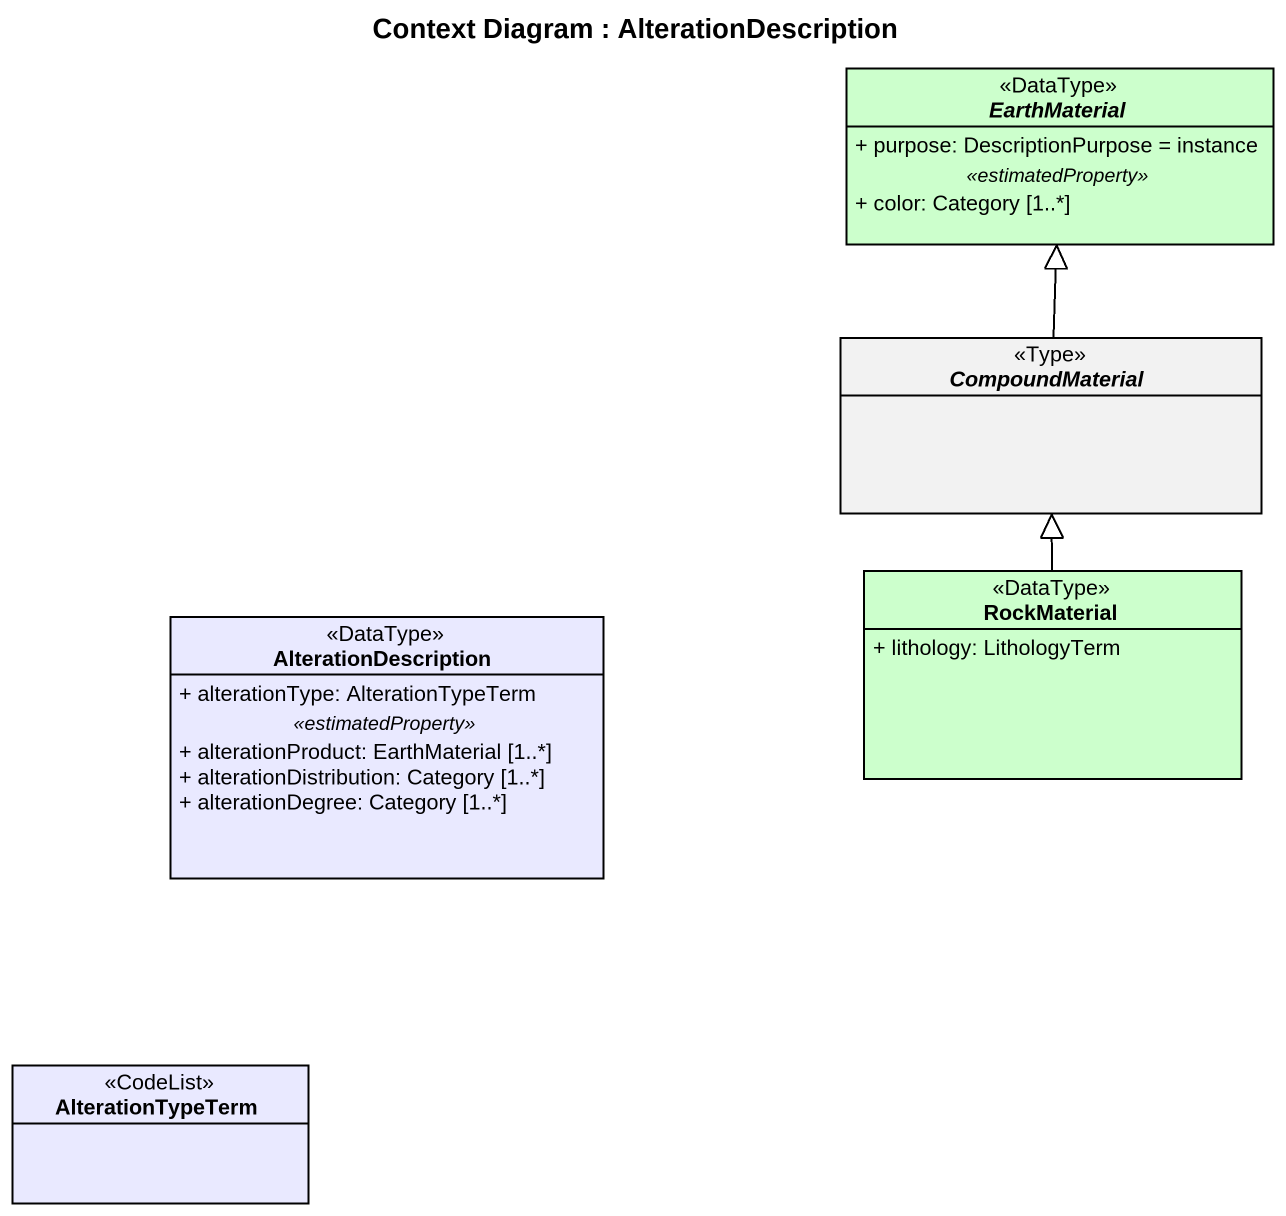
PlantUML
@startuml
title Context Diagram : AlterationDescription
hide circle
hide empty members
skinparam classAttributeIconSize 0
abstract class EarthMaterial <<DataType>> #CCFFCC {
  + purpose: DescriptionPurpose = instance
  .. <<estimatedProperty>> ..
  + color: Category [1..*]
}
abstract class CompoundMaterial <<Type>>
class RockMaterial <<DataType>> #CCFFCC {
  + lithology: LithologyTerm
}
class AlterationDescription <<DataType>> #E9E9FF {
  + alterationType: AlterationTypeTerm
  .. <<estimatedProperty>> ..
  + alterationProduct: EarthMaterial [1..*]
  + alterationDistribution: Category [1..*]
  + alterationDegree: Category [1..*]
}
class AlterationTypeTerm <<CodeList>> #E9E9FF
CompoundMaterial -up-|> EarthMaterial
RockMaterial -up-|> CompoundMaterial
@enduml
